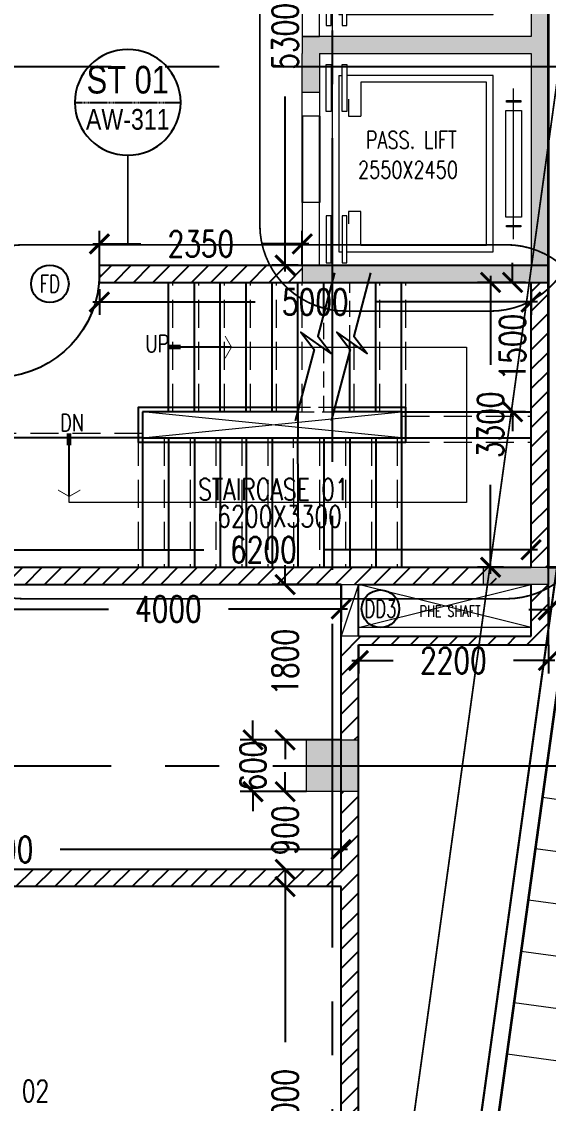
# Model space of a CAD drawing. Header units: millimetres. Extents: x -2076597 to 16308595, y -4402071 to 17875273.
# Drawn here: x -2027549 to -2021448, y -4110642 to -4098110 of the extents above; entities that cross this region are included whole.
import ezdxf
from ezdxf.enums import TextEntityAlignment as Align
from ezdxf.lldxf.tags import DXFTag

# ---------------------------------------------------------------- set-up
doc = ezdxf.new("R2010")
doc.units = ezdxf.units.MM
for name, pattern in [('CENTER', [50.8, 31.75, -6.35, 6.35, -6.35]), ('CENTER2', [1.125, 0.75, -0.125, 0.125, -0.125]), ('DASHDOT', [1, 0.5, -0.25, 0, -0.25]), ('DASHED', [19.05, 12.7, -6.35]), ('DASHED2', [0.375, 0.25, -0.125])]:
    doc.linetypes.add(name, pattern=pattern)
for name, color, linetype, lineweight in [('A- GLAZING', 5, 'Continuous', 9), ('A- LIGHT LINE', 8, 'Continuous', 9), ('A- SHAFT', 8, 'Continuous', 9), ('A-COL HATCH', 252, 'Continuous', 9), ('A-DETL-GENF', 92, 'Continuous', 9), ('A-DETL-THIN', 1, 'Continuous', 9), ('A-FLOR-OPNG', 51, 'Continuous', 9), ('A-FOR AREAS', 21, 'Continuous', 25), ('S-COL HATCH', 251, 'Continuous', 9), ('S-COLS', 7, 'Continuous', 9)]:
    doc.layers.add(name, color=color, linetype=linetype, lineweight=lineweight)
for name, color, linetype in [('A- STAIRSCASE', 1, 'Continuous'), ('A-ARROW', 8, 'Continuous'), ('A-DIMS', 4, 'Continuous'), ('a-door', 1, 'Continuous'), ('A-ELE 02', 4, 'Continuous'), ('A-FLDROP', 1, 'Continuous'), ('A-GRID', 8, 'CENTER'), ('A-HIDDEN', 8, 'DASHED2'), ('A-PARAPET WALL', 4, 'Continuous'), ('A-RAILING', 3, 'Continuous'), ('a-ref', 5, 'Continuous'), ('A-REFS', 3, 'DASHED'), ('A-SCHED', 1, 'Continuous'), ('A-SETBACK', 3, 'Continuous'), ('A-TXTROOM', 3, 'Continuous'), ('A-WALL', 2, 'Continuous'), ('A-WALL HATCH', 8, 'Continuous'), ('S-GRID', 252, 'CENTER2')]:
    doc.layers.add(name, color=color, linetype=linetype)
doc.styles.add('ARIAL', font='arial.ttf')
doc.styles.add('ROMANS', font='romans.shx', dxfattribs={"width": 0.75})
tags = doc.linetypes.add('DASHEDX2', pattern=[1.5, 1, -0.5]).pattern_tags.tags
tags[6:7] = [DXFTag(74, 4), DXFTag(75, 0), DXFTag(340, '0'), DXFTag(46, 1.0), DXFTag(50, 0.0), DXFTag(44, 0.0), DXFTag(45, 0.0)]
tags[4:5] = [DXFTag(74, 4), DXFTag(75, 0), DXFTag(340, '0'), DXFTag(46, 1.0), DXFTag(50, 0.0), DXFTag(44, 0.0), DXFTag(45, 0.0)]
doc.dimstyles.new('DIMM-100', dxfattribs={"dimscale": 150, "dimtxt": 2, "dimasz": 1.5, "dimexe": 1, "dimexo": 0, "dimgap": 2, "dimtad": 0, "dimtoh": 1, "dimdec": 0, "dimzin": 0, "dimdsep": 46, "dimtxsty": 'ROMANS', "dimblk": 'ARCHTICK', "dimcen": 1.5, "dimdle": 0.5, "dimclrd": 8, "dimclre": 8, "dimclrt": 256, "dimazin": 0, "dimtfac": 1, "dimtdec": 0, "dimtix": 1, "dimtofl": 0, "dimtmove": 2, "dimatfit": 3, "dimldrblk": 'DOT', "dimfxl": 0, "dimtolj": 1, "dimtzin": 0, "dimarcsym": 0})

# ---------------------------------------------------------------- blocks, each defined once
blk = doc.blocks.new('shafts')
at = {"layer": 'A- SHAFT'}
for p, q in [((716972, -1001020), (718972, -1000520)), ((718972, -1001020), (716972, -1000520)), ((718972, -1001020), (716972, -1001020))]:
    blk.add_line(p, q, dxfattribs=at)
at = {"layer": 'A-TXTROOM', "insert": (717680, -1000765, 0), "char_height": 128, "width": 1088.76, "attachment_point": 1, "style": 'ROMANS'}
blk.add_mtext('PHE SHAFT', dxfattribs=at)
blk = doc.blocks.new('Family - ___-240295-0_ ground floor')
at = {"layer": 'A-SETBACK', "linetype": 'DASHDOT', "lineweight": -2, "ltscale": 2000, "const_width": 25}
blk.add_lwpolyline([(76480, 233663), (47866, 236124), (29166, 193452), (70915, 193452)], close=True, dxfattribs=at)
blk = doc.blocks.new('A$C4B0B4100')
at = {"layer": 'A-COL HATCH'}
h = blk.add_hatch(color=256, dxfattribs=at)
h.dxf.hatch_style = 1
h.paths.add_polyline_path([(108, -29178), (-2076, -29178), (-2076, -26728), (108, -26728), (108, -26528), (-2076, -26528), (-2076, -24078), (-192, -24078), (-192, -23878), (-2276, -23878), (-2276, -29378), (108, -29378)])
h.paths.add_polyline_path([(574, -26528), (374, -26528), (108, -26528), (108, -26728), (374, -26728), (574, -26728)])
h.paths.add_polyline_path([(574, -29178), (374, -29178), (108, -29178), (108, -29378), (574, -29378)])
h.paths.add_polyline_path([(574, -23878), (408, -23878), (408, -24078), (374, -24078), (574, -24078)])
h.paths.add_polyline_path([(408, -23878), (108, -23878), (108, -24078), (408, -24078)])
h.paths.add_polyline_path([(108, -23878), (-192, -23878), (-192, -24078), (108, -24078)], flags=17)
h = blk.add_hatch(color=256, dxfattribs=at)
h.dxf.hatch_style = 1
h.paths.add_polyline_path([(374, -26378), (574, -26378), (574, -26078), (374, -26078)])
h.paths.add_polyline_path([(374, -26528), (574, -26528), (574, -26378), (374, -26378)])
at = {"layer": 'A-DETL-THIN'}
for p, q in [((59, -24103), (59, -24649)), ((113, -24103), (59, -24103)), ((113, -24649), (113, -24103)), ((224, -24078), (224, -26528)), ((296, -24103), (241, -24103)), ((241, -24103), (241, -24649)), ((296, -24649), (296, -24103)), ((-1638, -24232), (-1638, -26274)), ((59, -24232), (-1638, -24232)), ((-1560, -24310), (-1560, -26196)), ((-104, -24310), (-1560, -24310)), ((-104, -24310), (-104, -24701)), ((151, -24232), (113, -24232)), ((151, -26274), (151, -24232)), ((-1958, -24521), (-1790, -24521)), ((-1958, -24539), (-1958, -24521)), ((-1790, -24539), (-1958, -24539)), ((-1790, -24521), (-1790, -24539)), ((40, -24701), (40, -24557)), ((-1966, -25871), (-1966, -24635)), ((-1966, -24635), (-1782, -24635)), ((-1782, -24635), (-1782, -25871)), ((59, -24649), (113, -24649)), ((241, -24649), (296, -24649)), ((-104, -24701), (40, -24701)), ((-104, -26196), (-104, -25804)), ((40, -25804), (-104, -25804)), ((40, -26001), (40, -25804)), ((-1782, -25871), (-1966, -25871)), ((59, -26403), (59, -25857)), ((59, -25857), (113, -25857)), ((113, -25857), (113, -26403)), ((241, -25857), (296, -25857)), ((241, -26403), (241, -25857)), ((296, -25857), (296, -26403)), ((-1958, -25985), (-1958, -25966)), ((-1958, -25966), (-1790, -25966)), ((-1790, -25985), (-1958, -25985)), ((-1790, -25966), (-1790, -25985)), ((-1638, -26274), (59, -26274)), ((-1560, -26196), (-104, -26196)), ((151, -26274), (116, -26274)), ((113, -26403), (59, -26403)), ((296, -26403), (241, -26403)), ((224, -26728), (224, -29178)), ((59, -26853), (59, -27399)), ((113, -26853), (59, -26853)), ((113, -27399), (113, -26853)), ((241, -26853), (241, -27399)), ((296, -26853), (241, -26853)), ((296, -27399), (296, -26853)), ((-1638, -26982), (-1638, -29024)), ((59, -26982), (-1638, -26982)), ((-1560, -27060), (-1560, -28946)), ((-104, -27060), (-1560, -27060)), ((-104, -27060), (-104, -27451)), ((151, -26982), (113, -26982)), ((151, -29024), (151, -26982)), ((-1958, -27271), (-1790, -27271)), ((-1958, -27289), (-1958, -27271)), ((-1790, -27289), (-1958, -27289)), ((-1790, -27271), (-1790, -27289)), ((40, -27451), (40, -27307)), ((-1966, -28621), (-1966, -27385)), ((-1966, -27385), (-1782, -27385)), ((-1782, -27385), (-1782, -28621)), ((59, -27399), (113, -27399)), ((241, -27399), (296, -27399)), ((-104, -27451), (40, -27451)), ((40, -28554), (-104, -28554)), ((-104, -28946), (-104, -28554)), ((40, -28751), (40, -28554)), ((-1782, -28621), (-1966, -28621)), ((59, -29153), (59, -28607)), ((59, -28607), (113, -28607)), ((113, -28607), (113, -29153)), ((241, -29153), (241, -28607)), ((241, -28607), (296, -28607)), ((296, -28607), (296, -29153)), ((-1958, -28716), (-1790, -28716)), ((-1958, -28735), (-1958, -28716)), ((-1790, -28735), (-1958, -28735)), ((-1790, -28716), (-1790, -28735)), ((-1560, -28946), (-104, -28946)), ((-1638, -29024), (59, -29024)), ((151, -29024), (116, -29024))]:
    blk.add_line(p, q, dxfattribs=at)
at = {"layer": 'A-FLDROP'}
for p, q in [((374, -25803), (374, -24803)), ((574, -25803), (574, -24803)), ((374, -28453), (374, -27453)), ((574, -28453), (574, -27453))]:
    blk.add_line(p, q, dxfattribs=at)
at = {"layer": 'A-FLOR-OPNG'}
for p, q in [((-1874, -24380), (-1874, -26126)), ((-1874, -27130), (-1874, -28876))]:
    blk.add_line(p, q, dxfattribs=at)
at = {"layer": 'A-WALL', "lineweight": 18}
for p, q in [((-2276, -23878), (574, -23878)), ((-2276, -29378), (-2276, -23878)), ((574, -24078), (574, -23878)), ((-2076, -26528), (-2076, -24078)), ((-2076, -24078), (574, -24078)), ((374, -26078), (574, -26078)), ((374, -26528), (-2076, -26528)), ((574, -26728), (574, -26528)), ((-2076, -26728), (374, -26728)), ((-2076, -29178), (-2076, -26728)), ((374, -26728), (574, -26728)), ((374, -29178), (-2076, -29178)), ((574, -29178), (374, -29178)), ((574, -29378), (574, -29178)), ((574, -29378), (-2276, -29378))]:
    blk.add_line(p, q, dxfattribs=at)
for points in [[(374, -24803), (574, -24803), (574, -24078), (374, -24078)], [(374, -27453), (574, -27453), (574, -26728), (374, -26728)], [(574, -29178), (374, -29178), (374, -28453), (574, -28453)]]:
    blk.add_lwpolyline(points, close=True, dxfattribs=at)
blk.add_lwpolyline([(374, -26528), (374, -25803), (574, -25803), (574, -26528)], dxfattribs=at)
at = {"layer": 'A-TXTROOM', "char_height": 200, "attachment_point": 1, "rotation": 180, "style": 'ROMANS'}
for s, insert, width in [('2550X2450', (-72, -25282, 0), 994.29), ('PASS. LIFT', (-162, -25629, 0), 1701.18), ('2550X2450', (-125, -28000, 0), 994.29), ('PASS. LIFT', (-215, -28347, 0), 1701.18)]:
    blk.add_mtext(s, dxfattribs=dict(at, insert=insert, width=width))
blk = doc.blocks.new('M_Single-Flush - 0915 x 2134mm-234763-0_ ground floor')
at = {"layer": 'a-door'}
for p, q in [((406.5, -100), (406.5, -1015.3)), ((457.5, -100), (406.5, -100)), ((457.5, -100), (457.5, -1015.3)), ((457.5, -1015.3), (406.5, -1015.3))]:
    blk.add_line(p, q, dxfattribs=at)
blk.add_arc((457.5, -100), 916.7, 180, 266.81071, dxfattribs=at)
blk = doc.blocks.new('COLUMN 1')
at = {"layer": 'A-COL HATCH'}
for points in [[(714136.2, -1008874.1), (714136.2, -1008674.1), (714886.2, -1008674.1), (714886.2, -1008874.1)], [(712686.2, -1011274.1), (712086.2, -1011274.1), (712086.2, -1010674.1), (712686.2, -1010674.1)]]:
    blk.add_hatch(color=256, dxfattribs=at).paths.add_polyline_path(points)
at = {"layer": 'S-COL HATCH'}
blk.add_hatch(color=256, dxfattribs=at).paths.add_polyline_path([(712686.2, -1011274.1), (712086.2, -1011274.1), (712086.2, -1010674.1), (712686.2, -1010674.1)])
at = {"layer": 'S-COLS'}
for points in [[(714136.2, -1008874.1), (714136.2, -1008674.1), (714886.2, -1008674.1), (714886.2, -1008874.1)], [(712686.2, -1011274.1), (712086.2, -1011274.1), (712086.2, -1010674.1), (712686.2, -1010674.1)], [(712686.2, -1011274.1), (712086.2, -1011274.1), (712086.2, -1010674.1), (712686.2, -1010674.1)]]:
    blk.add_lwpolyline(points, close=True, dxfattribs=at)
at = {"layer": 'S-GRID', "ltscale": 5000}
for p, q in [((712386.2, -1035578.8), (712386.2, -974750.2)), ((661071.4, -1002874.1), (726350.7, -1002874.1)), ((661071.4, -1010974.1), (726350.7, -1010974.1))]:
    blk.add_line(p, q, dxfattribs=at)
blk = doc.blocks.new('_ArchTick')
at = {"color": 0, "linetype": 'ByBlock', "const_width": 0.15}
blk.add_lwpolyline([(-0.5, -0.5), (0.5, 0.5)], dxfattribs=at)
blk = doc.blocks.new('*D472')
at = {"layer": 'A-DIMS', "color": 8, "lineweight": -2, "transparency": 16777216}
for p, q in [((-2024497, -4108056), (-2024497, -4109935)), ((-2023848, -4108131), (-2024647, -4108131)), ((-2024497, -4113206), (-2024497, -4111328)), ((-2023848, -4113131), (-2024647, -4113131))]:
    blk.add_line(p, q, dxfattribs=at)
at = {"layer": 'Defpoints', "color": 0, "transparency": 16777216}
for p in [(-2024497, -4108131), (-2023848, -4108131), (-2023848, -4113131)]:
    blk.add_point(p, dxfattribs=at)
at = {"layer": 'A-DIMS', "color": 8, "lineweight": -2, "transparency": 16777216, "xscale": 225, "yscale": 225, "zscale": 225}
for p, rotation in [((-2024497, -4108131), 90), ((-2024497, -4113131), 270)]:
    blk.add_blockref('_ArchTick', p, dxfattribs=dict(at, rotation=rotation))
at = {"layer": 'A-DIMS', "transparency": 16777216, "insert": (-2024497, -4110631), "char_height": 300, "attachment_point": 5, "rotation": 90, "style": 'ROMANS'}
blk.add_mtext('\\A1;5000', dxfattribs=at)
blk = doc.blocks.new('_Dot')
at = {"color": 0, "linetype": 'ByBlock', "lineweight": -2}
blk.add_line((-0.5, 0), (-1, 0), dxfattribs=at)
at = {"color": 0, "linetype": 'ByBlock', "const_width": 0.5}
blk.add_lwpolyline([(-0.25, 0, 1), (0.25, 0, 1)], format="xyb", close=True, dxfattribs=at)
blk = doc.blocks.new('*D478')
at = {"layer": 'A-DIMS', "color": 8, "lineweight": -2, "transparency": 16777216}
for p, q in [((-2027848, -4104631), (-2027848, -4105065)), ((-2023848, -4104631), (-2023848, -4105065)), ((-2027923, -4104915), (-2026544, -4104915)), ((-2023773, -4104915), (-2025151, -4104915))]:
    blk.add_line(p, q, dxfattribs=at)
at = {"layer": 'Defpoints', "color": 0, "transparency": 16777216}
for p in [(-2027848, -4104631), (-2023848, -4104631), (-2023848, -4104915)]:
    blk.add_point(p, dxfattribs=at)
at = {"layer": 'A-DIMS', "color": 8, "lineweight": -2, "transparency": 16777216, "xscale": 225, "yscale": 225, "zscale": 225}
for p, rotation in [((-2027848, -4104915), 180.0039820080618), ((-2023848, -4104915), 0.003982008061759408)]:
    blk.add_blockref('_ArchTick', p, dxfattribs=dict(at, rotation=rotation))
at = {"layer": 'A-DIMS', "transparency": 16777216, "insert": (-2025848, -4104915), "char_height": 300, "attachment_point": 5, "rotation": 0.004, "style": 'ROMANS'}
blk.add_mtext('\\A1;4000', dxfattribs=at)
blk = doc.blocks.new('*D479')
at = {"layer": 'A-DIMS', "color": 8, "lineweight": -2, "transparency": 16777216}
for p, q in [((-2024497, -4104631), (-2024497, -4104406)), ((-2023848, -4104631), (-2024647, -4104631)), ((-2023848, -4106431), (-2024647, -4106431)), ((-2024497, -4106431), (-2024497, -4106656))]:
    blk.add_line(p, q, dxfattribs=at)
at = {"layer": 'Defpoints', "color": 0, "transparency": 16777216}
for p in [(-2023848, -4104631), (-2024497, -4106431), (-2023848, -4106431)]:
    blk.add_point(p, dxfattribs=at)
at = {"layer": 'A-DIMS', "color": 8, "lineweight": -2, "transparency": 16777216, "xscale": 225, "yscale": 225, "zscale": 225}
for p, rotation in [((-2024497, -4104631), 270), ((-2024497, -4106431), 90)]:
    blk.add_blockref('_ArchTick', p, dxfattribs=dict(at, rotation=rotation))
at = {"layer": 'A-DIMS', "transparency": 16777216, "insert": (-2024497, -4105531), "char_height": 300, "attachment_point": 5, "rotation": 90, "style": 'ROMANS'}
blk.add_mtext('\\A1;1800', dxfattribs=at)
blk = doc.blocks.new('*D150')
at = {"layer": 'A-DIMS', "color": 8, "lineweight": -2, "transparency": 16777216}
for p, q in [((-2024869, -4106431), (-2024869, -4106206)), ((-2024248, -4106431), (-2025019, -4106431)), ((-2024248, -4107031), (-2025019, -4107031)), ((-2024869, -4107031), (-2024869, -4107256))]:
    blk.add_line(p, q, dxfattribs=at)
at = {"layer": 'Defpoints', "color": 0, "transparency": 16777216}
for p in [(-2024248, -4106431), (-2024869, -4107031), (-2024248, -4107031)]:
    blk.add_point(p, dxfattribs=at)
at = {"layer": 'A-DIMS', "color": 8, "lineweight": -2, "transparency": 16777216, "xscale": 225, "yscale": 225, "zscale": 225}
for p, rotation in [((-2024869, -4106431), 270), ((-2024869, -4107031), 90)]:
    blk.add_blockref('_ArchTick', p, dxfattribs=dict(at, rotation=rotation))
at = {"layer": 'A-DIMS', "transparency": 16777216, "insert": (-2024869, -4106731), "char_height": 300, "attachment_point": 5, "rotation": 90, "style": 'ROMANS'}
blk.add_mtext('\\A1;600', dxfattribs=at)
blk = doc.blocks.new('*D480')
at = {"layer": 'A-DIMS', "color": 8, "lineweight": -2, "transparency": 16777216}
for p, q in [((-2024497, -4107031), (-2024497, -4106806)), ((-2024248, -4107031), (-2024647, -4107031)), ((-2024248, -4107931), (-2024647, -4107931)), ((-2024497, -4107931), (-2024497, -4108156))]:
    blk.add_line(p, q, dxfattribs=at)
at = {"layer": 'Defpoints', "color": 0, "transparency": 16777216}
for p in [(-2024248, -4107031), (-2024497, -4107931), (-2024248, -4107931)]:
    blk.add_point(p, dxfattribs=at)
at = {"layer": 'A-DIMS', "color": 8, "lineweight": -2, "transparency": 16777216, "xscale": 225, "yscale": 225, "zscale": 225}
for p, rotation in [((-2024497, -4107031), 270), ((-2024497, -4107931), 90)]:
    blk.add_blockref('_ArchTick', p, dxfattribs=dict(at, rotation=rotation))
at = {"layer": 'A-DIMS', "transparency": 16777216, "insert": (-2024497, -4107481), "char_height": 300, "attachment_point": 5, "rotation": 90, "style": 'ROMANS'}
blk.add_mtext('\\A1;900', dxfattribs=at)
blk = doc.blocks.new('*D481')
at = {"layer": 'A-DIMS', "color": 8, "lineweight": -2, "transparency": 16777216}
for p, q in [((-2031748, -4107931), (-2031748, -4107552)), ((-2023848, -4107931), (-2023848, -4107552)), ((-2031823, -4107702), (-2028494, -4107702)), ((-2023773, -4107702), (-2027101, -4107702))]:
    blk.add_line(p, q, dxfattribs=at)
at = {"layer": 'Defpoints', "color": 0, "transparency": 16777216}
for p in [(-2031748, -4107702), (-2031748, -4107931), (-2023848, -4107931)]:
    blk.add_point(p, dxfattribs=at)
at = {"layer": 'A-DIMS', "color": 8, "lineweight": -2, "transparency": 16777216, "xscale": 225, "yscale": 225, "zscale": 225, "rotation": 180}
blk.add_blockref('_ArchTick', (-2031748, -4107702), dxfattribs=at)
at = {"layer": 'A-DIMS', "color": 8, "lineweight": -2, "transparency": 16777216, "xscale": 225, "yscale": 225, "zscale": 225}
blk.add_blockref('_ArchTick', (-2023848, -4107702), dxfattribs=at)
at = {"layer": 'A-DIMS', "transparency": 16777216, "insert": (-2027798, -4107702), "char_height": 300, "attachment_point": 5, "style": 'ROMANS'}
blk.add_mtext('\\A1;7900', dxfattribs=at)
blk = doc.blocks.new('*D486')
at = {"layer": 'A-DIMS', "color": 8, "lineweight": -2, "transparency": 16777216}
for p, q in [((-2026648, -4100931), (-2026648, -4100535)), ((-2024298, -4100931), (-2024298, -4100535)), ((-2026723, -4100685), (-2026169, -4100685)), ((-2024223, -4100685), (-2024776, -4100685))]:
    blk.add_line(p, q, dxfattribs=at)
at = {"layer": 'Defpoints', "color": 0, "transparency": 16777216}
for p in [(-2026648, -4100685), (-2026648, -4100931), (-2024298, -4100931)]:
    blk.add_point(p, dxfattribs=at)
at = {"layer": 'A-DIMS', "color": 8, "lineweight": -2, "transparency": 16777216, "xscale": 225, "yscale": 225, "zscale": 225, "rotation": 180}
blk.add_blockref('_ArchTick', (-2026648, -4100685), dxfattribs=at)
at = {"layer": 'A-DIMS', "color": 8, "lineweight": -2, "transparency": 16777216, "xscale": 225, "yscale": 225, "zscale": 225}
blk.add_blockref('_ArchTick', (-2024298, -4100685), dxfattribs=at)
at = {"layer": 'A-DIMS', "transparency": 16777216, "insert": (-2025473, -4100685), "char_height": 300, "attachment_point": 5, "style": 'ROMANS'}
blk.add_mtext('\\A1;2350', dxfattribs=at)
blk = doc.blocks.new('SOP')
at = {"layer": 'A-SCHED', "color": 8}
blk.add_circle((0, 0), 218, dxfattribs=at)
at = {"layer": 'A-SCHED', "style": 'ROMANS', "width": 0.7}
blk.add_attdef('D2', text='', height=200, dxfattribs=at).set_placement((0, 0), align=Align.MIDDLE_CENTER)
blk = doc.blocks.new('A$C7D9D46CB')
at = {"layer": 'A-ARROW'}
for p, q in [((275, 295), (0, 295)), ((1460, 265), (0, 265)), ((275, 235), (0, 235))]:
    blk.add_line(p, q, dxfattribs=at)
at = {"layer": 'A-ARROW', "const_width": 20}
blk.add_lwpolyline([(1310, 5), (1460, 265), (1310, 525)], dxfattribs=at)
blk = doc.blocks.new('*D270')
at = {"layer": 'A-DIMS', "color": 8, "lineweight": -2, "transparency": 16777216}
for p, q in [((-2021862, -4101131), (-2021862, -4100906)), ((-2021712, -4101131), (-2022012, -4101131)), ((-2021712, -4102631), (-2022012, -4102631)), ((-2021862, -4102631), (-2021862, -4102856))]:
    blk.add_line(p, q, dxfattribs=at)
at = {"layer": 'Defpoints', "color": 0, "transparency": 16777216}
for p in [(-2021648, -4101131), (-2021862, -4102631), (-2021648, -4102631)]:
    blk.add_point(p, dxfattribs=at)
at = {"layer": 'A-DIMS', "color": 8, "lineweight": -2, "transparency": 16777216, "xscale": 225, "yscale": 225, "zscale": 225}
for p, rotation in [((-2021862, -4101131), 270), ((-2021862, -4102631), 90)]:
    blk.add_blockref('_ArchTick', p, dxfattribs=dict(at, rotation=rotation))
at = {"layer": 'A-DIMS', "transparency": 16777216, "insert": (-2021862, -4101881), "char_height": 300, "attachment_point": 5, "rotation": 90, "style": 'ROMANS'}
blk.add_mtext('\\A1;1500', dxfattribs=at)
blk = doc.blocks.new('*D271')
at = {"layer": 'A-DIMS', "color": 8, "lineweight": -2, "transparency": 16777216}
for p, q in [((-2021967, -4101131), (-2022267, -4101131)), ((-2022117, -4101056), (-2022117, -4102085)), ((-2022117, -4104506), (-2022117, -4103478)), ((-2021967, -4104431), (-2022267, -4104431))]:
    blk.add_line(p, q, dxfattribs=at)
at = {"layer": 'Defpoints', "color": 0, "transparency": 16777216}
for p in [(-2021648, -4101131), (-2022117, -4104431), (-2021648, -4104431)]:
    blk.add_point(p, dxfattribs=at)
at = {"layer": 'A-DIMS', "color": 8, "lineweight": -2, "transparency": 16777216, "xscale": 225, "yscale": 225, "zscale": 225}
for p, rotation in [((-2022117, -4101131), 90), ((-2022117, -4104431), 270)]:
    blk.add_blockref('_ArchTick', p, dxfattribs=dict(at, rotation=rotation))
at = {"layer": 'A-DIMS', "transparency": 16777216, "insert": (-2022117, -4102781), "char_height": 300, "attachment_point": 5, "rotation": 90, "style": 'ROMANS'}
blk.add_mtext('\\A1;3300', dxfattribs=at)
blk = doc.blocks.new('*D272')
at = {"layer": 'A-DIMS', "color": 8, "lineweight": -2, "transparency": 16777216}
for p, q in [((-2027848, -4104378), (-2027848, -4104078)), ((-2021648, -4104378), (-2021648, -4104078)), ((-2027923, -4104228), (-2025439, -4104228)), ((-2021573, -4104228), (-2024057, -4104228))]:
    blk.add_line(p, q, dxfattribs=at)
at = {"layer": 'Defpoints', "color": 0, "transparency": 16777216}
for p in [(-2027848, -4104228), (-2027848, -4104431), (-2021648, -4104431)]:
    blk.add_point(p, dxfattribs=at)
at = {"layer": 'A-DIMS', "color": 8, "lineweight": -2, "transparency": 16777216, "xscale": 225, "yscale": 225, "zscale": 225, "rotation": 180}
blk.add_blockref('_ArchTick', (-2027848, -4104228), dxfattribs=at)
at = {"layer": 'A-DIMS', "color": 8, "lineweight": -2, "transparency": 16777216, "xscale": 225, "yscale": 225, "zscale": 225}
blk.add_blockref('_ArchTick', (-2021648, -4104228), dxfattribs=at)
at = {"layer": 'A-DIMS', "transparency": 16777216, "insert": (-2024748, -4104228), "char_height": 300, "attachment_point": 5, "style": 'ROMANS'}
blk.add_mtext('\\A1;6200', dxfattribs=at)
blk = doc.blocks.new('*D273')
at = {"layer": 'A-DIMS', "color": 8, "lineweight": -2, "transparency": 16777216}
for p, q in [((-2026648, -4101208), (-2026648, -4101508)), ((-2021648, -4101208), (-2021648, -4101508)), ((-2026723, -4101358), (-2024844, -4101358)), ((-2021573, -4101358), (-2023451, -4101358))]:
    blk.add_line(p, q, dxfattribs=at)
at = {"layer": 'Defpoints', "color": 0, "transparency": 16777216}
for p in [(-2026648, -4101131), (-2021648, -4101131), (-2026648, -4101358)]:
    blk.add_point(p, dxfattribs=at)
at = {"layer": 'A-DIMS', "color": 8, "lineweight": -2, "transparency": 16777216, "xscale": 225, "yscale": 225, "zscale": 225, "rotation": 180}
blk.add_blockref('_ArchTick', (-2026648, -4101358), dxfattribs=at)
at = {"layer": 'A-DIMS', "color": 8, "lineweight": -2, "transparency": 16777216, "xscale": 225, "yscale": 225, "zscale": 225}
blk.add_blockref('_ArchTick', (-2021648, -4101358), dxfattribs=at)
at = {"layer": 'A-DIMS', "transparency": 16777216, "insert": (-2024148, -4101358), "char_height": 300, "attachment_point": 5, "style": 'ROMANS'}
blk.add_mtext('\\A1;5000', dxfattribs=at)
blk = doc.blocks.new('REF')
at = {"layer": 'a-ref'}
blk.add_arc((0, 0), 766, 0, 180, dxfattribs=at)
at = {"layer": 'A-REFS'}
blk.add_line((-766, 0), (766, 0), dxfattribs=at)
at = {"layer": 'A-REFS', "color": 10, "linetype": 'Continuous', "style": 'ARIAL', "width": 0.8}
blk.add_attdef('01', text='', height=400, dxfattribs=at).set_placement((0, 328), align=Align.MIDDLE_CENTER)
blk.add_attdef('AW-305', text='', height=300, dxfattribs=at).set_placement((0, -246), align=Align.MIDDLE)
blk = doc.blocks.new('*D354')
at = {"layer": 'A-DIMS', "color": 8, "lineweight": -2, "transparency": 16777216}
for p, q in [((-2024346, -4095631), (-2024646, -4095631)), ((-2024496, -4095556), (-2024496, -4097585)), ((-2024496, -4101006), (-2024496, -4098978)), ((-2024346, -4100931), (-2024646, -4100931))]:
    blk.add_line(p, q, dxfattribs=at)
at = {"layer": 'Defpoints', "color": 0, "transparency": 16777216}
for p in [(-2024298, -4095631), (-2024496, -4100931), (-2024298, -4100931)]:
    blk.add_point(p, dxfattribs=at)
at = {"layer": 'A-DIMS', "color": 8, "lineweight": -2, "transparency": 16777216, "xscale": 225, "yscale": 225, "zscale": 225}
for p, rotation in [((-2024496, -4095631), 90), ((-2024496, -4100931), 270)]:
    blk.add_blockref('_ArchTick', p, dxfattribs=dict(at, rotation=rotation))
at = {"layer": 'A-DIMS', "transparency": 16777216, "insert": (-2024496, -4098281), "char_height": 300, "attachment_point": 5, "rotation": 90, "style": 'ROMANS'}
blk.add_mtext('\\A1;5300', dxfattribs=at)
blk = doc.blocks.new('*D134')
at = {"layer": 'A-DIMS', "color": 8, "lineweight": -2, "transparency": 16777216}
for p, q in [((-2021448, -4104776), (-2021448, -4105076)), ((-2021148, -4104776), (-2021148, -4105076)), ((-2021448, -4104926), (-2021673, -4104926)), ((-2021148, -4104926), (-2020923, -4104926))]:
    blk.add_line(p, q, dxfattribs=at)
at = {"layer": 'Defpoints', "color": 0, "transparency": 16777216}
for p in [(-2021448, -4104631), (-2021148, -4104631), (-2021148, -4104926)]:
    blk.add_point(p, dxfattribs=at)
at = {"layer": 'A-DIMS', "color": 8, "lineweight": -2, "transparency": 16777216, "xscale": 225, "yscale": 225, "zscale": 225}
blk.add_blockref('_ArchTick', (-2021448, -4104926), dxfattribs=at)
at = {"layer": 'A-DIMS', "color": 8, "lineweight": -2, "transparency": 16777216, "xscale": 225, "yscale": 225, "zscale": 225, "rotation": 180}
blk.add_blockref('_ArchTick', (-2021148, -4104926), dxfattribs=at)
at = {"layer": 'A-DIMS', "transparency": 16777216, "insert": (-2020646, -4104926), "char_height": 300, "attachment_point": 5, "style": 'ROMANS'}
blk.add_mtext('\\A1;300', dxfattribs=at)
blk = doc.blocks.new('*D400')
at = {"layer": 'A-DIMS', "color": 8, "lineweight": -2, "transparency": 16777216}
for p, q in [((-2023648, -4105331), (-2023648, -4105662)), ((-2021448, -4105331), (-2021448, -4105662)), ((-2023723, -4105512), (-2023244, -4105512)), ((-2021373, -4105512), (-2021851, -4105512))]:
    blk.add_line(p, q, dxfattribs=at)
at = {"layer": 'Defpoints', "color": 0, "transparency": 16777216}
for p in [(-2023648, -4105331), (-2021448, -4105331), (-2023648, -4105512)]:
    blk.add_point(p, dxfattribs=at)
at = {"layer": 'A-DIMS', "color": 8, "lineweight": -2, "transparency": 16777216, "xscale": 225, "yscale": 225, "zscale": 225, "rotation": 180}
blk.add_blockref('_ArchTick', (-2023648, -4105512), dxfattribs=at)
at = {"layer": 'A-DIMS', "color": 8, "lineweight": -2, "transparency": 16777216, "xscale": 225, "yscale": 225, "zscale": 225}
blk.add_blockref('_ArchTick', (-2021448, -4105512), dxfattribs=at)
at = {"layer": 'A-DIMS', "transparency": 16777216, "insert": (-2022548, -4105512), "char_height": 300, "attachment_point": 5, "style": 'ROMANS'}
blk.add_mtext('\\A1;2200', dxfattribs=at)

msp = doc.modelspace()

# ---------------------------------------------------------------- hatches: boundary and pattern name
at = {"layer": 'A-WALL HATCH'}
h = msp.add_hatch(dxfattribs=at)
h.set_pattern_fill('ANSI31', color=256, scale=50)
h.set_pattern_definition([(45, (1802100.65, 14255482.13), (-112.2532015, 112.2532015), [])])
h.paths.add_polyline_path([(-2027847.9, -4100931.1), (-2031947.9, -4100931.1), (-2031947.9, -4101131.1), (-2028047.9, -4101131.1), (-2028047.9, -4104031.1), (-2027847.9, -4104031.1)])
h.paths.add_polyline_path([(-2024297.9, -4100931.1), (-2026647.9, -4100931.1), (-2026647.9, -4101131.1), (-2024297.9, -4101131.1)])
h.paths.add_polyline_path([(-2023647.9, -4105331.1), (-2021472.9, -4105331.1), (-2021447.9, -4105150.5), (-2021447.9, -4104631.1), (-2021647.9, -4104631.1), (-2021647.9, -4105231.1), (-2023647.9, -4105231.1), (-2023647.9, -4104631.1), (-2022047.9, -4104631.1), (-2022047.9, -4104431.1), (-2023947.9, -4104431.1), (-2023947.9, -4104631.1), (-2023847.9, -4104631.1), (-2023847.9, -4106431.1), (-2023647.9, -4106431.1)])
h.paths.add_polyline_path([(-2023947.9, -4104431.1), (-2027847.9, -4104431.1), (-2027847.9, -4104631.1), (-2023947.9, -4104631.1)])
h.paths.add_polyline_path([(-2023647.9, -4105231.1), (-2023847.9, -4105231.1), (-2023847.9, -4104631.1), (-2023647.9, -4104631.1)], flags=16)
h.paths.add_polyline_path([(-2021647.9, -4104431.1), (-2021447.9, -4104431.1), (-2021447.9, -4101131.1), (-2021647.9, -4101131.1)])
h = msp.add_hatch(color=252, dxfattribs=at)
h.dxf.hatch_style = 1
h.paths.add_polyline_path([(-2021147.9, -4104431.1), (-2021447.9, -4104431.1), (-2021447.9, -4104631.1), (-2021147.9, -4104631.1)])
h = msp.add_hatch(dxfattribs=at)
h.set_pattern_fill('ANSI31', color=256, scale=50)
h.set_pattern_definition([(45, (-2740619.58, -3104110.72), (-112.253202, 112.253202), [])])
h.paths.add_polyline_path([(-2023647.9, -4107031.1), (-2023847.9, -4107031.1), (-2023847.9, -4107931.1), (-2023947.9, -4107931.1), (-2023947.9, -4108131.1), (-2023847.9, -4108131.1), (-2023847.9, -4113131.1), (-2023947.9, -4113131.1), (-2023947.9, -4113331.1), (-2023847.9, -4113331.1), (-2023847.9, -4114531.1), (-2023647.9, -4114531.1)])
h.paths.add_polyline_path([(-2023947.9, -4107931.1), (-2031947.9, -4107931.1), (-2031947.9, -4108131.1), (-2023947.9, -4108131.1)])
h.paths.add_polyline_path([(-2023947.9, -4113131.1), (-2031947.9, -4113131.1), (-2031947.9, -4113331.1), (-2023947.9, -4113331.1)])

# ---------------------------------------------------------------- linework, layer by layer
at = {"layer": 'A- GLAZING'}
msp.add_line((-2023647.9, -4104631.1), (-2023847.9, -4105231.1), dxfattribs=at)
msp.add_lwpolyline([(-2023647.9, -4105231.1), (-2023847.9, -4105231.1), (-2023847.9, -4104631.1), (-2023647.9, -4104631.1)], close=True, dxfattribs=at)
at = {"layer": 'A- LIGHT LINE', "color": 5, "linetype": 'DASHED2', "ltscale": 1300}
for p, q in [((-2025797.9, -4102631.1), (-2025797.9, -4101131.1)), ((-2025497.9, -4102631.1), (-2025497.9, -4101131.1)), ((-2025197.9, -4102631.1), (-2025197.9, -4101131.1)), ((-2024897.9, -4102631.1), (-2024897.9, -4101131.1)), ((-2024597.9, -4102631.1), (-2024597.9, -4101131.1)), ((-2024297.9, -4102631.1), (-2024297.9, -4101131.1)), ((-2023397.9, -4102631.1), (-2023397.9, -4101131.1)), ((-2023097.9, -4102631.1), (-2023097.9, -4101131.1)), ((-2023697.9, -4102631.1), (-2023697.9, -4101848)), ((-2023147.9, -4102681.1), (-2021647.9, -4102681.1)), ((-2026147.9, -4102881.1), (-2027847.9, -4102881.1)), ((-2026197.9, -4102931.1), (-2026197.9, -4104431.1)), ((-2025897.9, -4102931.1), (-2025897.9, -4104431.1)), ((-2025597.9, -4102931.1), (-2025597.9, -4104431.1)), ((-2025297.9, -4102931.1), (-2025297.9, -4104431.1)), ((-2024997.9, -4102931.1), (-2024997.9, -4104431.1)), ((-2024697.9, -4102931.1), (-2024697.9, -4104431.1)), ((-2024097.9, -4102931.1), (-2024097.9, -4104431.1)), ((-2023797.9, -4102931.1), (-2023797.9, -4104431.1)), ((-2023497.9, -4102931.1), (-2023497.9, -4104431.1)), ((-2023197.9, -4102931.1), (-2023197.9, -4104431.1)), ((-2023147.9, -4102981.1), (-2021647.9, -4102981.1)), ((-2024397.9, -4103421.4), (-2024397.9, -4104431.1))]:
    msp.add_line(p, q, dxfattribs=at)
at = {"layer": 'A- LIGHT LINE', "linetype": 'DASHED2', "ltscale": 750}
for p, q in [((-2023747.9, -4101812.6), (-2023747.9, -4101131.1)), ((-2024047.9, -4102631.1), (-2024047.9, -4101482.2)), ((-2024347.9, -4102631.1), (-2023934.3, -4102631.1)), ((-2023921, -4102581.1), (-2024338.5, -4102581.1))]:
    msp.add_line(p, q, dxfattribs=at)
at = {"layer": 'A- LIGHT LINE', "color": 5, "linetype": 'DASHED2', "ltscale": 1000}
msp.add_line((-2024397.9, -4103421.4), (-2024397.9, -4102931.1), dxfattribs=at)
at = {"layer": 'A- LIGHT LINE'}
for p, q in [((-2021515.1, -4107095.1), (-2017949.1, -4107588.6)), ((-2021597.3, -4107689.4), (-2018031.3, -4108183)), ((-2021679.6, -4108283.8), (-2018113.6, -4108777.3)), ((-2021761.9, -4108878.1), (-2018195.9, -4109371.6)), ((-2021844.1, -4109472.4), (-2018278.1, -4109966)), ((-2021926.4, -4110066.8), (-2018360.4, -4110560.3))]:
    msp.add_line(p, q, dxfattribs=at)
for points in [[(-2024020.8, -4101881.1), (-2022397.9, -4101881.1), (-2022397.9, -4103681.1), (-2026997.9, -4103681.1), (-2026997.9, -4102881.1)], [(-2025497.9, -4101881.1), (-2024047.9, -4101881.1)]]:
    msp.add_lwpolyline(points, dxfattribs=at)
at = {"layer": 'A- SHAFT'}
for p, q in [((-2026147.9, -4102931.1), (-2023147.9, -4102631.1)), ((-2023147.9, -4102931.1), (-2026147.9, -4102631.1))]:
    msp.add_line(p, q, dxfattribs=at)
at = {"layer": 'A- STAIRSCASE'}
for p, q in [((-2025847.9, -4102631.1), (-2025847.9, -4101131.1)), ((-2025547.9, -4102631.1), (-2025547.9, -4101131.1)), ((-2025247.9, -4102631.1), (-2025247.9, -4101131.1)), ((-2024947.9, -4102631.1), (-2024947.9, -4101131.1)), ((-2024647.9, -4102631.1), (-2024647.9, -4101131.1)), ((-2024347.9, -4102631.1), (-2024347.9, -4101131.1)), ((-2024047.9, -4101482.2), (-2024047.9, -4101131.1)), ((-2023447.9, -4102631.1), (-2023447.9, -4101131.1)), ((-2023147.9, -4102631.1), (-2023147.9, -4101131.1)), ((-2023747.9, -4102631.1), (-2023747.9, -4101812.6)), ((-2023147.9, -4102631.1), (-2021647.9, -4102631.1)), ((-2026147.9, -4102931.1), (-2027847.9, -4102931.1)), ((-2026147.9, -4102931.1), (-2026147.9, -4104431.1)), ((-2025847.9, -4102931.1), (-2025847.9, -4104431.1)), ((-2025547.9, -4102931.1), (-2025547.9, -4104431.1)), ((-2025247.9, -4102931.1), (-2025247.9, -4104431.1)), ((-2024947.9, -4102931.1), (-2024947.9, -4104431.1)), ((-2024647.9, -4102931.1), (-2024647.9, -4104431.1)), ((-2024047.9, -4102931.1), (-2024047.9, -4104431.1)), ((-2023747.9, -4102931.1), (-2023747.9, -4104431.1)), ((-2023447.9, -4102931.1), (-2023447.9, -4104431.1)), ((-2023147.9, -4102931.1), (-2023147.9, -4104431.1)), ((-2023147.9, -4102931.1), (-2021647.9, -4102931.1)), ((-2024347.9, -4103232.2), (-2024347.9, -4104431.1))]:
    msp.add_line(p, q, dxfattribs=at)
at = {"layer": 'A- STAIRSCASE', "linetype": 'DASHEDX2', "ltscale": 250}
msp.add_line((-2024347.9, -4103232.2), (-2024347.9, -4102931.1), dxfattribs=at)
at = {"layer": 'A-DIMS'}
msp.add_line((-2024347.9, -4102631.1), (-2024347.9, -4102931.1), dxfattribs=at)
at = {"layer": 'A-ELE 02'}
msp.add_line((-2023147.9, -4102631.1), (-2023147.9, -4102931.1), dxfattribs=at)
at = {"layer": 'A-FOR AREAS'}
for points in [[(-2023926, -4101021), (-2024119.4, -4101752.9), (-2023963.8, -4101955.3), (-2024316.5, -4101705.7), (-2024160.3, -4101906.9), (-2024379.4, -4102735.7)], [(-2023508.5, -4101021), (-2023701.9, -4101752.9), (-2023546.2, -4101955.3), (-2023898.9, -4101705.7), (-2023742.7, -4101906.9), (-2023961.9, -4102735.7)]]:
    msp.add_lwpolyline(points, dxfattribs=at)
at = {"layer": 'A-HIDDEN', "color": 1, "linetype": 'DASHED2', "ltscale": 5000, "const_width": 30}
msp.add_lwpolyline([(-2014886.8, -4086921.6), (-2016078.4, -4095531.1), (-2019914.6, -4095531.1), (-2019956.1, -4095831.1), (-2021447.9, -4095831.1), (-2021447.9, -4104431.1), (-2021146.4, -4104431.1), (-2023423.1, -4120881.1), (-2025647.9, -4120881.1), (-2025647.9, -4121131.1), (-2026047.9, -4121131.1), (-2026047.9, -4122491.1), (-2033947.9, -4122491.1), (-2033947.9, -4121131.1), (-2063548.1, -4121131.1), (-2063548.1, -4118445.1, -0.1036221), (-2063295.8, -4117241), (-2053559.5, -4094649.3), (-2057085.7, -4093104), (-2052386.7, -4082381.1)], format="xyb", dxfattribs=at)
at = {"layer": 'A-PARAPET WALL'}
for p, q in [((-2023830.1, -4122362.5), (-2020116.5, -4095531.1)), ((-2023631.9, -4122390), (-2019914.6, -4095531.1))]:
    msp.add_line(p, q, dxfattribs=at)
at = {"layer": 'A-RAILING'}
msp.add_line((-2024347.9, -4102581.1), (-2024347.9, -4102631.1), dxfattribs=at)
for points in [[(-2026147.9, -4102581.1), (-2026197.9, -4102581.1), (-2026197.9, -4102981.1), (-2024281.5, -4102981.1)], [(-2024347.9, -4102581.1), (-2026147.9, -4102581.1)], [(-2024347.9, -4102631.1), (-2026147.9, -4102631.1)], [(-2026147.9, -4102631.1), (-2026147.9, -4102931.1), (-2024268.3, -4102931.1)], [(-2024281.5, -4102981.1), (-2023097.9, -4102981.1), (-2023097.9, -4102581.1), (-2023921, -4102581.1)], [(-2024268.3, -4102931.1), (-2023147.9, -4102931.1), (-2023147.9, -4102631.1), (-2023934.3, -4102631.1)]]:
    msp.add_lwpolyline(points, dxfattribs=at)
at = {"layer": 'A-RAILING', "linetype": 'DASHEDX2', "ltscale": 250}
msp.add_lwpolyline([(-2024338.5, -4102581.1), (-2024347.9, -4102581.1)], dxfattribs=at)
at = {"layer": 'a-ref', "linetype": 'DASHDOT', "ltscale": 1000, "const_width": 20}
for points in [[(-2019916.9, -4094764.4), (-2016522.1, -4094764.4, -0.4550933), (-2015531.5, -4095901.5), (-2019264, -4122869.5, -0.4142136), (-2020391.6, -4123723), (-2023722.7, -4123262, -0.4142136), (-2024576.1, -4122134.3), (-2020907.5, -4095627.3, -0.3744823)], [(-2022120.3, -4101463.9), (-2023789.8, -4101463.9, -0.4142136), (-2024789.8, -4100463.9), (-2024789.8, -4096222.9, -0.4142136), (-2023789.8, -4095222.9), (-2022120.3, -4095222.9, -0.4142136), (-2021120.3, -4096222.9), (-2021120.3, -4100463.9, -0.4142136)], [(-2021937.3, -4104796.9), (-2027521.3, -4104796.9, -0.4142136), (-2028521.3, -4103796.9), (-2028521.3, -4101694.9, -0.4142136), (-2027521.3, -4100694.9), (-2021937.3, -4100694.9, -0.4142136), (-2020937.3, -4101694.9), (-2020937.3, -4103796.9, -0.4142136)]]:
    msp.add_lwpolyline(points, format="xyb", close=True, dxfattribs=at)
msp.add_lwpolyline([(-2026319.3, -4100684.9), (-2026319.3, -4099657.8)], dxfattribs=at)
at = {"layer": 'a-ref'}
msp.add_arc((-2026319.3, -4099044.8), 613, 180, 0, dxfattribs=at)
at = {"layer": 'A-WALL'}
for p, q in [((-2026647.9, -4100931.1), (-2021447.9, -4100931.1)), ((-2026647.9, -4101131.1), (-2026647.9, -4100931.1)), ((-2026647.9, -4101131.1), (-2021647.9, -4101131.1)), ((-2021647.9, -4104431.1), (-2021647.9, -4101131.1)), ((-2021647.9, -4101131.1), (-2021447.9, -4101131.1)), ((-2021447.9, -4104431.1), (-2021447.9, -4101131.1)), ((-2027847.9, -4104431.1), (-2021647.9, -4104431.1)), ((-2021447.9, -4105331.1), (-2021447.9, -4104431.1)), ((-2028047.9, -4104631.1), (-2023847.9, -4104631.1)), ((-2023847.9, -4107931.1), (-2023847.9, -4104630.8)), ((-2023647.9, -4104631.1), (-2021647.9, -4104631.1)), ((-2023647.9, -4105231.1), (-2023647.9, -4104631.1)), ((-2021647.9, -4105231.1), (-2021647.9, -4104631.1)), ((-2023647.9, -4105231.1), (-2021647.9, -4105231.1)), ((-2023647.9, -4105331.1), (-2021447.9, -4105331.1)), ((-2023647.9, -4118531.1), (-2023647.9, -4105331.1)), ((-2023847.9, -4107931.1), (-2031947.9, -4107931.1)), ((-2023847.9, -4108131.1), (-2031947.9, -4108131.1)), ((-2023847.9, -4113131.1), (-2023847.9, -4108131.1))]:
    msp.add_line(p, q, dxfattribs=at)

# ---------------------------------------------------------------- block references
at = {"layer": 'A- LIGHT LINE', "yscale": 0.5, "zscale": 0.5}
for p, xscale, rotation in [((-2025847.9, -4101748.7), -0.4999999999999994, 179.9999816950331), ((-2026865.5, -4102881.1), -0.4999999999999992, 89.99998169503303)]:
    msp.add_blockref('A$C7D9D46CB', p, dxfattribs=dict(at, xscale=xscale, rotation=rotation))
at = {"layer": 'A- STAIRSCASE', "linetype": 'DASHEDX2', "ltscale": 500}
msp.add_blockref('COLUMN 1', (-2736334, -3095757), dxfattribs=at)
at = {"layer": 'A-DETL-GENF', "color": 8}
msp.add_blockref('Family - ___-240295-0_ ground floor', (-2094762.5, -4315943.5), dxfattribs=at)
at = {"layer": 'a-door', "xscale": -1.309055508391418, "yscale": 1.309055508391418, "zscale": 1.309055508391418}
msp.add_blockref('M_Single-Flush - 0915 x 2134mm-234763-0_ ground floor', (-2027249, -4100899.6), dxfattribs=at)
at = {"layer": 'A-GRID', "rotation": 180}
msp.add_blockref('A$C4B0B4100', (-2023724.1, -4125008.9), dxfattribs=at)
at = {"layer": 'A-REFS', "xscale": 0.8, "yscale": 0.8, "zscale": 0.8}
msp.add_blockref('REF', (-2026319.3, -4099044.8), dxfattribs=at).add_auto_attribs({'01': 'ST 01', 'AW-305': 'AW-311'})
at = {"layer": 'A-SCHED'}
for p, values in [((-2027221.7, -4101147.4), {'D2': 'FD'}), ((-2023392.5, -4104912.2), {'D2': 'DD3'})]:
    msp.add_blockref('SOP', p, dxfattribs=at).add_auto_attribs(values)
at = {"layer": 'A-WALL'}
msp.add_blockref('shafts', (-2740619.6, -3104110.7), dxfattribs=at)

# ---------------------------------------------------------------- texts
at = {"layer": 'A-TXTROOM', "attachment_point": 1, "style": 'ROMANS'}
for s, insert, char_height, width in [('UP', (-2026115.2, -4101740.4, 0), 200, 994.286), ('DN', (-2027102.2, -4102656.1, 0), 200, 994.286), ('STAIRCASE 01', (-2025505.3, -4103404.6), 250.282, 3684.893), ('6200X3300', (-2025285.2, -4103717.4, 0), 250.28, 3684.893), ('SHOP 02 ', (-2028361.5, -4110373.4, 0), 250.28, 3684.893)]:
    msp.add_mtext(s, dxfattribs=dict(at, insert=insert, char_height=char_height, width=width))

# ---------------------------------------------------------------- dimensions: what is measured, and where the dimension line sits
at = {"layer": 'A-DIMS'}
dim = msp.add_linear_dim(base=(-2024495.8, -4100931.1), p1=(-2024297.9, -4095631.1), p2=(-2024297.9, -4100931.1), angle=90, dimstyle='DIMM-100', override={"dimfxlon": 1}, dxfattribs=at)
dim.commit()
dim.dimension.update_dxf_attribs({"geometry": '*D354', "text_midpoint": (-2024495.8, -4098281.1)})
for base, p1, p2, picture, middle in [((-2026647.9, -4100684.9), (-2024297.9, -4100931.1), (-2026647.9, -4100931.1), '*D486', (-2025472.9, -4100684.9)), ((-2023647.9, -4105511.8), (-2021447.9, -4105331.1), (-2023647.9, -4105331.1), '*D400', (-2022547.9, -4105511.8))]:
    dim = msp.add_linear_dim(base=base, p1=p1, p2=p2, dimstyle='DIMM-100', dxfattribs=at)
    dim.commit()
    dim.dimension.update_dxf_attribs({"geometry": picture, "text_midpoint": middle})
for p1, p2, distance, picture, middle in [((-2021647.9, -4101131.1), (-2021647.9, -4102631.1), -214.5, '*D270', (-2021862.3, -4101881.1)), ((-2021647.9, -4101131.1), (-2021647.9, -4104431.1), -469.5, '*D271', (-2022117.3, -4102781.1)), ((-2021647.9, -4101131.1), (-2026647.9, -4101131.1), 227.3, '*D273', (-2024147.9, -4101358.4)), ((-2021647.9, -4104431.1), (-2027847.9, -4104431.1), -202.7, '*D272', (-2024747.9, -4104228.4))]:
    dim = msp.add_aligned_dim(p1=p1, p2=p2, distance=distance, dimstyle='DIMM-100', override={"dimfxlon": 1}, dxfattribs=at)
    dim.commit()
    dim.dimension.update_dxf_attribs({"geometry": picture, "text_midpoint": middle})
for p1, p2, distance, picture, middle in [((-2023847.9, -4104631.1), (-2023847.9, -4106431.1), -648.7, '*D479', (-2024496.6, -4105531.1)), ((-2027847.9, -4104631.1), (-2023847.9, -4104630.8), -283.7, '*D478', (-2025847.8, -4104914.7)), ((-2024247.9, -4106431.1), (-2024247.9, -4107031.1), -621.6, '*D150', (-2024869.5, -4106731.1)), ((-2024247.9, -4107031.1), (-2024247.9, -4107931.1), -248.7, '*D480', (-2024496.6, -4107481.1)), ((-2023847.9, -4107931.1), (-2031747.9, -4107931.1), -228.8, '*D481', (-2027797.9, -4107702.3)), ((-2023847.9, -4113131.1), (-2023847.9, -4108131.1), 648.7, '*D472', (-2024496.6, -4110631.1))]:
    dim = msp.add_aligned_dim(p1=p1, p2=p2, distance=distance, dimstyle='DIMM-100', dxfattribs=at)
    dim.commit()
    dim.dimension.update_dxf_attribs({"geometry": picture, "text_midpoint": middle})
dim = msp.add_linear_dim(base=(-2021147.9, -4104926.1), p1=(-2021447.9, -4104631.1), p2=(-2021147.9, -4104631.1), dimstyle='DIMM-100', override={"dimfxlon": 1}, dxfattribs=at)
dim.commit()
dim.dimension.update_dxf_attribs({"geometry": '*D134', "text_midpoint": (-2020646.4, -4104926.1), "dimtype": 128})

doc.saveas('drawing.dxf')
